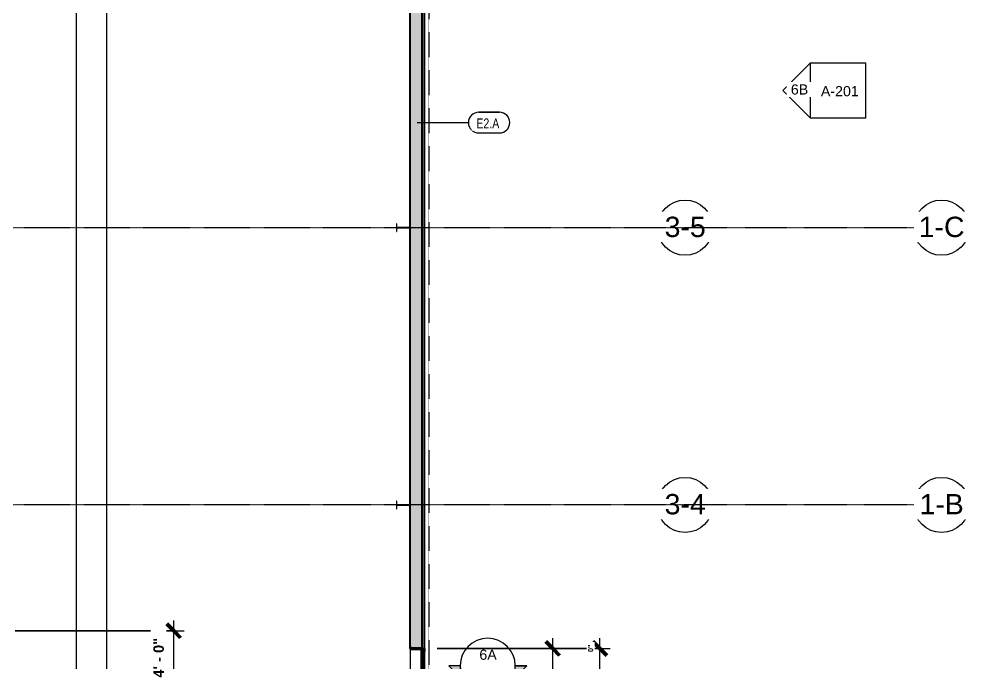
# Model space of a CAD drawing. Header units: inches. Extents: x 23906 to 26777, y -23220 to -20467.
# Drawn here: x 25931 to 26762, y -22246 to -21686 of the extents above; entities that cross this region are included whole.
import ezdxf

# ---------------------------------------------------------------- set-up
doc = ezdxf.new("R2010")
doc.units = ezdxf.units.IN
doc.header["$MEASUREMENT"] = 0
doc.linetypes.add('Grid Line 1_2_', pattern=[0.875, 0.5, -0.125, 0.125, -0.125])
doc.linetypes.add('Hidden', pattern=[0.28125, 0.1875, -0.09375])
for name, color, linetype, lineweight in [('A-ANNO-DIMS', 211, 'Continuous', 9), ('A-ANNO-DIMS-96', 211, 'Continuous', 9), ('A-FLOR', 192, 'Continuous', 20), ('A-GLAZ-CWMG', 51, 'Continuous', 20), ('A-PROP-SBCK', 71, 'Hidden', 140), ('A-WALL', 113, 'Continuous', 20), ('A-WALL-IDEN', 211, 'Continuous', 9), ('A-WALL-PATT', 111, 'Continuous', 50), ('G-ANNO-SYMB', 111, 'Continuous', 9), ('S-BEAM', 12, 'Continuous', 20), ('S-COLS', 52, 'Continuous', 20), ('S-GRID', 1, 'Continuous', 9), ('S-GRID-IDEN', 1, 'Continuous', 9)]:
    doc.layers.add(name, color=color, linetype=linetype, lineweight=lineweight)
doc.styles.add('Arial', font='arial.ttf', dxfattribs={"height": 17.703593})
doc.styles.add('Arial_1', font='arial.ttf', dxfattribs={"height": 8.851796})
doc.styles.add('Arial_B', font='arialbd.ttf', dxfattribs={"height": 9.132806})
doc.styles.add('Arial_B_1', font='arialbd.ttf', dxfattribs={"height": 4.566403})
doc.styles.add('Century Gothic_1', font='GOTHIC.TTF', dxfattribs={"width": 0.8, "height": 8.622671})
doc.dimstyles.new('OD_Dimension_1', dxfattribs={"dimscale": 12, "dimtxt": 9, "dimasz": 1, "dimexe": 0.75, "dimexo": 0.5, "dimgap": 0.5, "dimtad": 1, "dimdec": 4, "dimrnd": 0.0625, "dimzin": 3, "dimdsep": 46, "dimlunit": 4, "dimtxsty": 'Arial_B', "dimblk1": 'OBLIQUE', "dimblk2": 'OBLIQUE', "dimsah": 1, "dimcen": 0.09, "dimdle": 0.75, "dimazin": 0, "dimtfac": 1, "dimtdec": 4, "dimtix": 1, "dimtmove": 0, "dimatfit": 3, "dimfxl": 1, "dimtvp": 1, "dimtfill": 1, "dimfrac": 2, "dimtolj": 1, "dimtzin": 0, "dimlwd": 13, "dimlwe": 13, "dimarcsym": 2})
doc.dimstyles.new('OD_Dimension_2_3', dxfattribs={"dimscale": 12, "dimtxt": 4.5, "dimasz": 1, "dimexe": 0.75, "dimexo": 0.5, "dimgap": 0.375, "dimtad": 1, "dimdec": 4, "dimrnd": 0.0625, "dimzin": 3, "dimdsep": 46, "dimlunit": 4, "dimtxsty": 'Arial_B_1', "dimblk1": 'OBLIQUE', "dimblk2": 'OBLIQUE', "dimsah": 1, "dimcen": 0.09, "dimdle": 0.75, "dimazin": 0, "dimtfac": 1, "dimtdec": 4, "dimtix": 1, "dimtmove": 0, "dimatfit": 3, "dimfxl": 1, "dimtvp": 1, "dimtfill": 1, "dimfrac": 2, "dimtolj": 1, "dimtzin": 0, "dimlwd": 13, "dimlwe": 13, "dimarcsym": 2})
pattern_1 = [(45, (0, 0), (-9.503515, 9.503515), []), (45, (0, 14.4), (-9.503515, 9.503515), [])]

# ---------------------------------------------------------------- blocks, each defined once
blk = doc.blocks.new('Rectangular Mullion - Profile_Polycarbonate_Lower-1767692-Enlarged First Floor Plan _East_')
at = {"layer": 'A-GLAZ-CWMG', "color": 10, "lineweight": 13}
for p, q in [((26281.89, -22236.43), (26283.47, -22236.43)), ((26281.89, -22369.55), (26281.89, -22236.43)), ((26283.47, -22369.55), (26283.47, -22236.43)), ((26283.47, -22369.55), (26281.89, -22369.55))]:
    blk.add_line(p, q, dxfattribs=at)
at = {"layer": 'A-GLAZ-CWMG', "color": 43, "lineweight": 13}
for p, q in [((26283.89, -22369.55), (26283.89, -22236.43)), ((26281.89, -22369.55), (26281.39, -22369.55)), ((26283.89, -22369.55), (26283.47, -22369.55))]:
    blk.add_line(p, q, dxfattribs=at)
blk = doc.blocks.new('Rectangular Mullion - Profile_Polycarbonate_right-1767695-Enlarged First Floor Plan _East_')
at = {"layer": 'A-GLAZ-CWMG', "color": 7}
for p, q in [((0, 1.29), (-2.75, 1.29)), ((-2.75, 1.29), (-2.75, 0.79)), ((-2.75, 0.79), (-2.5, 0.79)), ((-2.69, 0.85), (-2.69, 1.22)), ((-2.69, 1.22), (-0.06, 1.22)), ((-2.5, 0.85), (-2.69, 0.85)), ((-2.5, 0.79), (-2.5, 0.85)), ((-0.06, 1.22), (-0.06, -1.15)), ((0, -1.21), (0, 1.29)), ((-2.5, -0.79), (-2.75, -0.79)), ((-2.75, -0.79), (-2.75, -1.21)), ((-2.75, -1.21), (0, -1.21)), ((-2.69, -1.15), (-2.69, -0.85)), ((-2.69, -0.85), (-2.5, -0.85)), ((-0.06, -1.15), (-2.69, -1.15)), ((-2.5, -0.85), (-2.5, -0.79))]:
    blk.add_line(p, q, dxfattribs=at)
blk = doc.blocks.new('Girt_Z - 10_D-1236892-Enlarged First Floor Plan _East_')
at = {"layer": 'S-BEAM', "color": 43, "lineweight": 13}
for p, q in [((26271.39, -22347.55), (26271.39, -22234.66)), ((26280.75, -22359.55), (26280.75, -22234.66)), ((26280.82, -22359.55), (26280.82, -22234.66)), ((26281.39, -22236.43), (26281.39, -22359.55)), ((26271.39, -22359.12), (26271.39, -22347.99)), ((26280.75, -22359.55), (26271.39, -22359.55)), ((26280.82, -22359.55), (26280.75, -22359.55)), ((26281.39, -22359.55), (26280.82, -22359.55))]:
    blk.add_line(p, q, dxfattribs=at)
blk = doc.blocks.new('Grid - Grid Head - Circle-14747-Enlarged First Floor Plan _East_')
at = {"layer": 'S-GRID-IDEN'}
blk.add_circle((0, 0), 0.25, dxfattribs=at)
blk = doc.blocks.new('Section - Section Head - Filled-1526-Enlarged First Floor Plan _East_')
at = {"layer": 'G-ANNO-SYMB'}
h = blk.add_hatch(color=256, dxfattribs=at)
edge = h.paths.add_edge_path(flags=0)
edge.add_line((-0.4268, 0.1768), (-0.25, 0.3536))
edge.add_line((-0.25, 0.3536), (-0.25, 0.25))
edge.add_arc((-0.25, 0), 0.25, 90, 135)
h = blk.add_hatch(color=256, dxfattribs=at)
edge = h.paths.add_edge_path(flags=0)
edge.add_arc((-0.25, 0), 0.25, 45, 90)
edge.add_line((-0.25, 0.25), (-0.25, 0.3536))
edge.add_line((-0.25, 0.3536), (-0.0732, 0.1768))
h = blk.add_hatch(color=256, dxfattribs=at)
edge = h.paths.add_edge_path(flags=0)
edge.add_arc((-0.25, 0), 0.2503, 137.9216, 180)
edge.add_line((-0.5003, 0), (-0.6036, 0))
edge.add_line((-0.6036, 0), (-0.4358, 0.1678))
h = blk.add_hatch(color=256, dxfattribs=at)
edge = h.paths.add_edge_path(flags=0)
edge.add_line((-0.0642, 0.1678), (0.1036, 0))
edge.add_line((0.1036, 0), (0.0003, 0))
edge.add_arc((-0.25, 0), 0.2503, 0, 42.0784)
for p, q in [((-0.25, 0.3536), (-0.6036, 0)), ((-0.25, 0.3536), (-0.4268, 0.1768)), ((-0.25, 0.3536), (0.1036, 0)), ((-0.25, 0.25), (-0.25, 0.3536)), ((-0.0732, 0.1768), (-0.25, 0.3536)), ((-0.25, 0.3536), (-0.25, 0.25)), ((-0.4358, 0.1678), (-0.6036, 0)), ((0.1036, 0), (-0.0642, 0.1678)), ((-0.6036, 0), (-0.5003, 0)), ((0.0003, 0), (0.1036, 0)), ((-0.5, 0), (-0.6036, 0)), ((0, 0), (0.1036, 0))]:
    blk.add_line(p, q, dxfattribs=at)
for radius, start, end in [(0.25, 360, 180), (0.25, 90, 135), (0.25, 45, 90), (0.2503, 137.9216, 180), (0.2503, 0, 42.0784), (0.25, 180, 360)]:
    blk.add_arc((-0.25, 0), radius, start, end, dxfattribs=at)
blk = doc.blocks.new('Elevation - Detail Number-93309-Enlarged First Floor Plan _East_')
at = {"layer": 'G-ANNO-SYMB'}
for p, q in [((-0.25, -0.25), (-0.25, 0.25)), ((-0.25, 0.25), (0.25, 0.25)), ((0.25, 0.25), (0.25, -0.25)), ((0.25, -0.25), (-0.25, -0.25))]:
    blk.add_line(p, q, dxfattribs=at)
blk = doc.blocks.new('Elevation - Detail Number-93036-Enlarged First Floor Plan _East_')
at = {"layer": 'G-ANNO-SYMB'}
for p, q in [((0, 0.25), (-0.25, 0)), ((0.25, 0), (0, 0.25)), ((-0.25, 0), (0.25, 0))]:
    blk.add_line(p, q, dxfattribs=at)
blk = doc.blocks.new('Wall Tag - 1_4_-1369832-Enlarged First Floor Plan _East_')
at = {"layer": 'A-WALL-IDEN', "color": 153}
for p, q in [((-0.0822, 0.0968), (0.1053, 0.0968)), ((0.1053, 0.0968), (-0.0822, 0.0968)), ((-0.0822, -0.0907), (0.1053, -0.0907)), ((-0.0822, -0.0907), (0.1053, -0.0907))]:
    blk.add_line(p, q, dxfattribs=at)
for centre, start, end in [((-0.0822, 0.0031), 90, 270), ((-0.0822, 0.0031), 90, 270), ((0.1053, 0.0031), 270, 90), ((0.1053, 0.0031), 270, 90)]:
    blk.add_arc(centre, 0.0937, start, end, dxfattribs=at)
blk = doc.blocks.new('DIMBLOCK74-Enlarged First Floor Plan _East_')
at = {"layer": 'A-ANNO-DIMS-96', "lineweight": 50}
for p, q in [((26065.4, -22218.3), (26059.4, -22212.3)), ((26065.4, -22218.3), (26071.4, -22224.3)), ((26065.4, -22266.3), (26059.4, -22260.3)), ((26065.4, -22266.3), (26071.4, -22272.3))]:
    blk.add_line(p, q, dxfattribs=at)
at = {"layer": 'A-ANNO-DIMS-96', "lineweight": 13}
for p, q in [((26065.4, -22266.3), (26065.4, -22209.3)), ((25927.39, -22218.3), (26074.4, -22218.3)), ((26065.4, -22218.3), (25927.39, -22218.3)), ((25986.83, -22266.3), (26074.4, -22266.3)), ((26065.4, -22266.3), (25986.83, -22266.3))]:
    blk.add_line(p, q, dxfattribs=at)
at = {"layer": 'A-ANNO-DIMS-96', "color": 0, "lineweight": 13, "insert": (26047.7, -22259.09), "char_height": 9.133, "width": 40.2857, "attachment_point": 1, "rotation": 90, "line_spacing_factor": 0.938532, "style": 'Arial_B', "bg_fill": 3, "box_fill_scale": 1.25, "bg_fill_color": 0, "bg_fill_transparency": 0}
blk.add_mtext('4\' - 0"', dxfattribs=at)
blk = doc.blocks.new('_Oblique')
at = {"color": 0, "linetype": 'ByBlock', "lineweight": -2}
blk.add_line((-0.5, -0.5), (0.5, 0.5), dxfattribs=at)
blk = doc.blocks.new('DIMBLOCK188-Enlarged First Floor Plan _East_')
at = {"layer": 'A-ANNO-DIMS-96', "lineweight": 50}
for p, q in [((26395.21, -22233.68), (26389.21, -22227.68)), ((26395.21, -22233.68), (26401.21, -22239.68)), ((26395.21, -22372.3), (26389.21, -22366.3)), ((26395.21, -22372.3), (26401.21, -22378.3))]:
    blk.add_line(p, q, dxfattribs=at)
at = {"layer": 'A-ANNO-DIMS-96', "lineweight": 13}
for p, q in [((26395.21, -22372.3), (26395.21, -22224.68)), ((26294.68, -22233.68), (26404.21, -22233.68)), ((26395.21, -22233.68), (26294.68, -22233.68)), ((26294.68, -22372.3), (26404.21, -22372.3)), ((26395.21, -22372.3), (26294.68, -22372.3))]:
    blk.add_line(p, q, dxfattribs=at)
at = {"layer": 'A-ANNO-DIMS-96', "color": 0, "lineweight": 13, "insert": (26384.86, -22318.24), "char_height": 4.5664, "width": 36.6, "attachment_point": 1, "rotation": 90, "line_spacing_factor": 0.938532, "style": 'Arial_B_1', "bg_fill": 3, "box_fill_scale": 1.25, "bg_fill_color": 0, "bg_fill_transparency": 0}
blk.add_mtext('11\' - 6 5/8"', dxfattribs=at)
blk = doc.blocks.new('DIMBLOCK285-Enlarged First Floor Plan _East_')
at = {"layer": 'A-ANNO-DIMS-96', "lineweight": 50}
for p, q in [((26436.24, -22233.68), (26430.24, -22227.68)), ((26436.24, -22233.68), (26442.24, -22239.68)), ((26436.24, -22372.3), (26430.24, -22366.3)), ((26436.24, -22372.3), (26442.24, -22378.3))]:
    blk.add_line(p, q, dxfattribs=at)
at = {"layer": 'A-ANNO-DIMS-96', "lineweight": 13}
for p, q in [((26294.68, -22233.68), (26445.24, -22233.68)), ((26436.24, -22233.68), (26294.68, -22233.68)), ((26436.24, -22372.3), (26436.24, -22233.68)), ((26433.76, -22372.3), (26445.24, -22372.3)), ((26436.24, -22372.3), (26433.76, -22372.3))]:
    blk.add_line(p, q, dxfattribs=at)
at = {"layer": 'A-ANNO-DIMS-96', "color": 0, "lineweight": 13, "insert": (26425.89, -22318.24), "char_height": 4.5664, "width": 36.6, "attachment_point": 1, "rotation": 90, "line_spacing_factor": 0.938532, "style": 'Arial_B_1', "bg_fill": 3, "box_fill_scale": 1.25, "bg_fill_color": 0, "bg_fill_transparency": 0}
blk.add_mtext('11\' - 6 5/8"', dxfattribs=at)
blk = doc.blocks.new('DIMBLOCK286-Enlarged First Floor Plan _East_')
at = {"layer": 'A-ANNO-DIMS-96', "lineweight": 50}
for q in [(26430.24, -22227.68), (26430.24, -22227.68), (26442.24, -22239.68), (26442.24, -22239.68)]:
    blk.add_line((26436.24, -22233.68), q, dxfattribs=at)
at = {"layer": 'A-ANNO-DIMS-96', "lineweight": 13}
for p, q in [((26436.24, -22233.68), (26436.24, -22224.68)), ((26294.68, -22233.68), (26445.24, -22233.68)), ((26436.24, -22233.68), (26294.68, -22233.68)), ((26294.68, -22233.68), (26445.24, -22233.68)), ((26436.24, -22233.68), (26294.68, -22233.68))]:
    blk.add_line(p, q, dxfattribs=at)
at = {"layer": 'A-ANNO-DIMS-96', "color": 0, "lineweight": 13, "insert": (26425.89, -22236.86), "char_height": 4.566, "width": 7.6286, "attachment_point": 1, "rotation": 90, "line_spacing_factor": 0.938532, "style": 'Arial_B_1', "bg_fill": 3, "box_fill_scale": 1.25, "bg_fill_color": 0, "bg_fill_transparency": 0}
blk.add_mtext('0"', dxfattribs=at)

msp = doc.modelspace()

# ---------------------------------------------------------------- hatches: boundary and pattern name
at = {"layer": 'A-WALL-PATT', "lineweight": 9}
h = msp.add_hatch(dxfattribs=at)
h.set_pattern_fill('FP_11', color=8, style=0, pattern_type=2)
h.set_pattern_definition([(0, (0, 0), (0, 12), []), (90, (0, 0), (-12, 7e-16), [])])
h.paths.add_polyline_path([(26281.39023, -22233.67781), (26282.39023, -22233.67781), (26282.39023, -21124.30281), (26281.39023, -21124.30281), (26281.39023, -22232.92781)], flags=0)
h = msp.add_hatch(dxfattribs=at)
h.set_pattern_fill('FP_9', color=8, style=0, pattern_type=2)
h.set_pattern_definition([(161.57, (0.48, 0.48), (-3.839953776, -1.544e-05), [0, -27.322, 3.034, 0]), (18.43, (-0.48, 0.48), (-3.839953776, 1.544e-05), [0, -27.322, 3.034, 0]), (108.43, (0.48, 0.48), (1.919622, -9.60052459), [9.106, -21.25]), (71.57, (-0.48, 0.48), (1.919622, 9.60052459), [9.106, -21.25])])
h.paths.add_polyline_path([(26281.39023, -22232.92781), (26281.39023, -21134.30281), (26271.39023, -21134.30281), (26271.39023, -22232.92781)], flags=0)
at = {"layer": 'S-COLS', "lineweight": 9}
h = msp.add_hatch(dxfattribs=at)
h.set_pattern_fill('FP_13', color=8, style=0, pattern_type=2)
h.set_pattern_definition(pattern_1)
h.paths.add_polyline_path([(26271.01023, -21870.79781), (26271.39023, -21870.79781), (26271.39023, -21864.30781), (26271.01023, -21864.30781), (26271.01023, -21866.75531), (26270.81033, -21867.23791), (26270.32773, -21867.43781), (26260.25273, -21867.43781), (26259.77012, -21867.23791), (26259.57023, -21866.75531), (26259.57023, -21864.30781), (26259.19023, -21864.30781), (26259.19023, -21870.79781), (26259.57023, -21870.79781), (26259.57023, -21868.35031), (26259.77012, -21867.86771), (26260.25273, -21867.66781), (26270.32773, -21867.66781), (26270.81033, -21867.86771), (26271.01023, -21868.35031)], flags=0)
h = msp.add_hatch(dxfattribs=at)
h.set_pattern_fill('FP_13', color=8, style=0, pattern_type=2)
h.set_pattern_definition(pattern_1)
h.paths.add_polyline_path([(26271.01023, -22112.04781), (26271.39023, -22112.04781), (26271.39023, -22105.55781), (26271.01023, -22105.55781), (26271.01023, -22108.00531), (26270.81033, -22108.48791), (26270.32773, -22108.68781), (26260.25273, -22108.68781), (26259.77012, -22108.48791), (26259.57023, -22108.00531), (26259.57023, -22105.55781), (26259.19023, -22105.55781), (26259.19023, -22112.04781), (26259.57023, -22112.04781), (26259.57023, -22109.60031), (26259.77012, -22109.11771), (26260.25273, -22108.91781), (26270.32773, -22108.91781), (26270.81033, -22109.11771), (26271.01023, -22109.60031)], flags=0)
h = msp.add_hatch(dxfattribs=at)
h.set_pattern_fill('FP_13', color=8, style=0, pattern_type=2)
h.set_pattern_definition(pattern_1)
h.paths.add_polyline_path([(26281.39023, -22234.66081), (26281.39023, -22231.77081), (26281.08193, -22231.89851), (26280.95423, -22232.20681), (26280.64886, -22234.13481), (26272.13159, -22234.13481), (26271.82623, -22232.20681), (26271.69852, -22231.89851), (26271.39023, -22231.77081), (26271.39023, -22234.66081)], flags=0)

# ---------------------------------------------------------------- linework, layer by layer
at = {"layer": 'A-FLOR', "color": 43, "lineweight": 13}
msp.add_line((25980.82773, -22266.30281), (25980.82773, -21385.19531), dxfattribs=at)
at = {"layer": 'A-PROP-SBCK', "color": 43, "lineweight": 13}
msp.add_line((26287.51523, -20555.07392), (26287.51523, -23033.94592), dxfattribs=at)
at = {"layer": 'A-WALL', "color": 7}
for p, q in [((26281.39023, -22233.67781), (26281.39023, -21124.30281)), ((26282.39023, -22233.67781), (26282.39023, -21123.30281)), ((26283.89023, -22233.67781), (26283.89023, -21121.80281)), ((26270.64023, -21135.05281), (26270.64023, -22233.67781)), ((26271.39023, -22232.92781), (26271.39023, -21134.30281)), ((26270.64023, -22233.67781), (26283.89023, -22233.67781)), ((26271.39023, -22232.92781), (26281.39023, -22232.92781)), ((26281.89023, -22233.74031), (26281.89023, -22372.24031)), ((26283.46503, -22233.74031), (26281.89023, -22233.74031)), ((26283.46503, -22372.24031), (26283.46503, -22233.74031))]:
    msp.add_line(p, q, dxfattribs=at)
at = {"layer": 'A-WALL-IDEN', "color": 153}
msp.add_line((26277.26523, -21776.13586), (26321.8699, -21776.13586), dxfattribs=at)
at = {"layer": 'G-ANNO-SYMB'}
msp.add_line((26006.81696, -21003.0772), (26006.81696, -22879.38063), dxfattribs=at)
at = {"layer": 'S-COLS', "color": 7}
for p, q in [((26259.57023, -21864.30781), (26259.19023, -21864.30781)), ((26259.19023, -21864.30781), (26259.19023, -21870.79781)), ((26259.57023, -21866.75531), (26259.57023, -21864.30781)), ((26271.39023, -21864.30781), (26271.01023, -21864.30781)), ((26271.01023, -21864.30781), (26271.01023, -21866.75531)), ((26271.39023, -21870.79781), (26271.39023, -21864.30781)), ((26259.19023, -21870.79781), (26259.57023, -21870.79781)), ((26259.57023, -21870.79781), (26259.57023, -21868.35031)), ((26270.32773, -21867.43781), (26260.25273, -21867.43781)), ((26260.25273, -21867.66781), (26270.32773, -21867.66781)), ((26271.01023, -21868.35031), (26271.01023, -21870.79781)), ((26271.01023, -21870.79781), (26271.39023, -21870.79781)), ((26259.57023, -22105.55781), (26259.19023, -22105.55781)), ((26259.19023, -22105.55781), (26259.19023, -22112.04781)), ((26259.57023, -22108.00531), (26259.57023, -22105.55781)), ((26271.39023, -22105.55781), (26271.01023, -22105.55781)), ((26271.01023, -22105.55781), (26271.01023, -22108.00531)), ((26271.39023, -22112.04781), (26271.39023, -22105.55781)), ((26259.19023, -22112.04781), (26259.57023, -22112.04781)), ((26259.57023, -22112.04781), (26259.57023, -22109.60031)), ((26270.32773, -22108.68781), (26260.25273, -22108.68781)), ((26260.25273, -22108.91781), (26270.32773, -22108.91781)), ((26271.01023, -22109.60031), (26271.01023, -22112.04781)), ((26271.01023, -22112.04781), (26271.39023, -22112.04781)), ((26271.39023, -22231.77081), (26271.39023, -22234.66081)), ((26272.13159, -22234.13481), (26271.82623, -22232.20681)), ((26280.95423, -22232.20681), (26280.64886, -22234.13481)), ((26281.39023, -22234.66081), (26281.39023, -22231.77081)), ((26271.39023, -22234.66081), (26281.39023, -22234.66081)), ((26280.64886, -22234.13481), (26272.13159, -22234.13481))]:
    msp.add_line(p, q, dxfattribs=at)
for centre, radius, start, end in [((26260.25273, -21866.75531), 0.6825, 180, 270), ((26270.32773, -21866.75531), 0.6825, 270, 0), ((26260.25273, -21868.35031), 0.6825, 90, 180), ((26270.32773, -21868.35031), 0.6825, 0, 90), ((26260.25273, -22108.00531), 0.6825, 180, 270), ((26270.32773, -22108.00531), 0.6825, 270, 0), ((26260.25273, -22109.60031), 0.6825, 90, 180), ((26270.32773, -22109.60031), 0.6825, 0, 90), ((26271.39023, -22232.20681), 0.436, 0, 90), ((26281.39023, -22232.20681), 0.436, 90, 180)]:
    msp.add_arc(centre, radius, start, end, dxfattribs=at)
at = {"layer": 'S-GRID', "linetype": 'Grid Line 1_2_'}
for p, q in [((25980.89023, -23114.51771), (25980.89023, -20749.66023)), ((26271.39023, -22389.5762), (26271.39023, -20749.66023)), ((26281.39023, -23066.51771), (26281.39023, -20797.66023)), ((25980.89023, -23171.65854), (25980.89023, -20902.42781)), ((26281.39023, -23123.65854), (26281.39023, -20950.42781))]:
    msp.add_line(p, q, dxfattribs=at)

# ---------------------------------------------------------------- block references
at = {"layer": 'A-GLAZ-CWMG', "color": 43, "lineweight": 13, "rotation": 90.00000000000422}
msp.add_blockref('Rectangular Mullion - Profile_Polycarbonate_right-1767695-Enlarged First Floor Plan _East_', (26282.67763, -22233.67781), dxfattribs=at)
at = {"layer": 'A-GLAZ-CWMG', "color": 43, "lineweight": 13}
msp.add_blockref('Rectangular Mullion - Profile_Polycarbonate_Lower-1767692-Enlarged First Floor Plan _East_', (0, 0), dxfattribs=at)
at = {"layer": 'A-WALL-IDEN', "color": 153, "xscale": 95.99999999999994, "yscale": 95.99999999999994, "zscale": 95.99999999999994}
msp.add_blockref('Wall Tag - 1_4_-1369832-Enlarged First Floor Plan _East_', (26338.76523, -21776.42956), dxfattribs=at)
at = {"layer": 'G-ANNO-SYMB', "xscale": 95.99999999999994, "yscale": 95.99999999999994, "zscale": 95.99999999999994}
msp.add_blockref('Elevation - Detail Number-93309-Enlarged First Floor Plan _East_', (26643.45732, -21748.17163), dxfattribs=at)
at = {"layer": 'G-ANNO-SYMB', "xscale": 95.99999999999994, "yscale": 95.99999999999994, "zscale": 95.99999999999994, "rotation": 180}
msp.add_blockref('Section - Section Head - Filled-1526-Enlarged First Floor Plan _East_', (26314.63338, -22248.83309), dxfattribs=at)
at = {"layer": 'S-BEAM', "color": 43, "lineweight": 13}
msp.add_blockref('Girt_Z - 10_D-1236892-Enlarged First Floor Plan _East_', (0, 0), dxfattribs=at)
at = {"layer": 'S-GRID-IDEN', "xscale": 95.99999999999994, "yscale": 95.99999999999994, "zscale": 95.99999999999994}
for p, rotation in [((26510.39177, -21867.55281), 89.9999999999998), ((26733.53565, -21867.55281), 89.99999999999982), ((26510.39177, -22108.80281), 89.9999999999998), ((26733.53565, -22108.80281), 89.99999999999982)]:
    msp.add_blockref('Grid - Grid Head - Circle-14747-Enlarged First Floor Plan _East_', p, dxfattribs=dict(at, rotation=rotation))

# ---------------------------------------------------------------- texts
at = {"layer": 'G-ANNO-SYMB', "insert": (26338.94075, -22234.66396), "char_height": 8.851796, "width": 18.036, "attachment_point": 2, "line_spacing_factor": 0.938532, "style": 'Arial_1'}
msp.add_mtext('6A', dxfattribs=at)

# ---------------------------------------------------------------- next in the draw order: texts
at = {"layer": 'A-WALL-IDEN', "insert": (26338.73636, -21772.49523), "char_height": 8.622671, "width": 23.76, "attachment_point": 2, "line_spacing_factor": 0.984117, "style": 'Century Gothic_1', "bg_fill": 3, "box_fill_scale": 1.25, "bg_fill_color": 0, "bg_fill_transparency": 0}
msp.add_mtext('E2.A', dxfattribs=at)
at = {"layer": 'G-ANNO-SYMB', "insert": (26645.05489, -21744.3582), "char_height": 8.851796, "width": 39.312, "attachment_point": 2, "line_spacing_factor": 0.938532, "style": 'Arial_1', "bg_fill": 3, "box_fill_scale": 1.25, "bg_fill_color": 0, "bg_fill_transparency": 0}
msp.add_mtext('A-201', dxfattribs=at)
at = {"layer": 'S-GRID-IDEN', "char_height": 17.703593, "attachment_point": 2, "line_spacing_factor": 0.938532, "style": 'Arial', "bg_fill": 3, "box_fill_scale": 1.25, "bg_fill_color": 0, "bg_fill_transparency": 0}
for s, insert, width in [('3-5', (26510.48926, -21858.02306), 42.552), ('1-C', (26733.63314, -21858.02306), 47.304), ('3-4', (26510.48926, -22099.27306), 42.552), ('1-B', (26733.63314, -22099.27306), 45.792)]:
    msp.add_mtext(s, dxfattribs=dict(at, insert=insert, width=width))

# ---------------------------------------------------------------- next in the draw order: dimensions: what is measured, and where the dimension line sits
at = {"layer": 'A-ANNO-DIMS', "lineweight": 13}
for base, p1, p2, dimstyle, override, picture, middle in [((26065.40323, -22218.30281), (25980.82773, -22266.30281), (25921.39023, -22218.30281), 'OD_Dimension_1', {"dimpost": '<>', "dimfxl": 76.39906}, 'DIMBLOCK74-Enlarged First Floor Plan _East_', (26054.74027, -22242.30281)), ((26395.21241, -22233.67781), (26288.67763, -22372.30281), (26288.67763, -22233.67781), 'OD_Dimension_2_3', {"dimpost": '<>', "dimfxl": 138.625}, 'DIMBLOCK188-Enlarged First Floor Plan _East_', (26388.34977, -22302.99031))]:
    dim = msp.add_linear_dim(base=base, p1=p1, p2=p2, angle=90, dimstyle=dimstyle, override=override, dxfattribs=at)
    dim.commit()
    dim.dimension.update_dxf_attribs({"geometry": picture, "text_midpoint": middle})

# ---------------------------------------------------------------- next in the draw order: linework, layer by layer
at = {"layer": 'S-GRID', "linetype": 'Grid Line 1_2_'}
for p, q in [((26486.39177, -21867.55281), (24012.51838, -21867.55281)), ((26709.53565, -21867.55281), (24159.73736, -21867.55281)), ((26486.39177, -22108.80281), (24012.51838, -22108.80281)), ((26709.53565, -22108.80281), (24159.73736, -22108.80281))]:
    msp.add_line(p, q, dxfattribs=at)

# ---------------------------------------------------------------- next in the draw order: block references
at = {"layer": 'G-ANNO-SYMB', "xscale": 95.99999999999994, "yscale": 95.99999999999994, "zscale": 95.99999999999994, "rotation": 90}
msp.add_blockref('Elevation - Detail Number-93036-Enlarged First Floor Plan _East_', (26619.45732, -21748.17163), dxfattribs=at)

# ---------------------------------------------------------------- next in the draw order: dimensions: what is measured, and where the dimension line sits
at = {"layer": 'A-ANNO-DIMS', "lineweight": 13}
dim = msp.add_linear_dim(base=(26436.24473, -22233.67781), p1=(26427.75945, -22372.30281), p2=(26288.67763, -22233.67781), angle=90, dimstyle='OD_Dimension_2_3', override={"dimpost": '<>', "dimfxl": 196.368645}, dxfattribs=at)
dim.commit()
dim.dimension.update_dxf_attribs({"geometry": 'DIMBLOCK285-Enlarged First Floor Plan _East_', "text_midpoint": (26429.3821, -22302.99031)})

# ---------------------------------------------------------------- next in the draw order: texts
at = {"layer": 'G-ANNO-SYMB', "insert": (26610.00158, -21742.88646), "char_height": 8.851796, "width": 18.036, "attachment_point": 2, "line_spacing_factor": 0.938532, "style": 'Arial_1', "bg_fill": 3, "box_fill_scale": 1.25, "bg_fill_color": 0, "bg_fill_transparency": 0}
msp.add_mtext('6B', dxfattribs=at)

# ---------------------------------------------------------------- next in the draw order: dimensions: what is measured, and where the dimension line sits
at = {"layer": 'A-ANNO-DIMS', "lineweight": 13}
dim = msp.add_linear_dim(base=(26288.6776269262, -22233.6778103973), p1=(26288.6776269262, -22233.6778103973), p2=(26288.6776269262, -22233.6778103973), dimstyle='OD_Dimension_2_3', override={"dimpost": '<>', "dimfxl": 0}, dxfattribs=at)
dim.commit()
dim.dimension.update_dxf_attribs({"geometry": 'DIMBLOCK286-Enlarged First Floor Plan _East_', "text_midpoint": (26288.6776269262, -22226.8463284076)})

doc.saveas('drawing.dxf')
